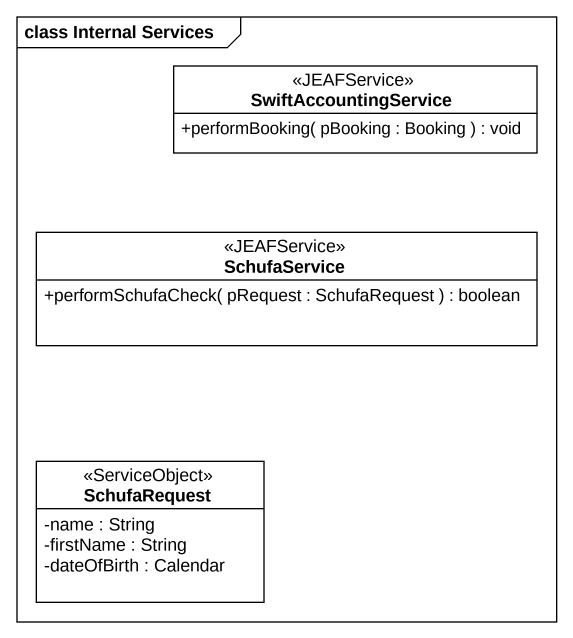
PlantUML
@startuml
mainframe class Internal Services
hide circle
hide empty members
skinparam classAttributeIconSize 0
interface SwiftAccountingService <<JEAFService>> {
  +performBooking( pBooking : Booking ) : void
}
interface SchufaService <<JEAFService>> {
  +performSchufaCheck( pRequest : SchufaRequest ) : boolean
}
class SchufaRequest <<ServiceObject>> {
  -name : String
  -firstName : String
  -dateOfBirth : Calendar
}
@enduml
